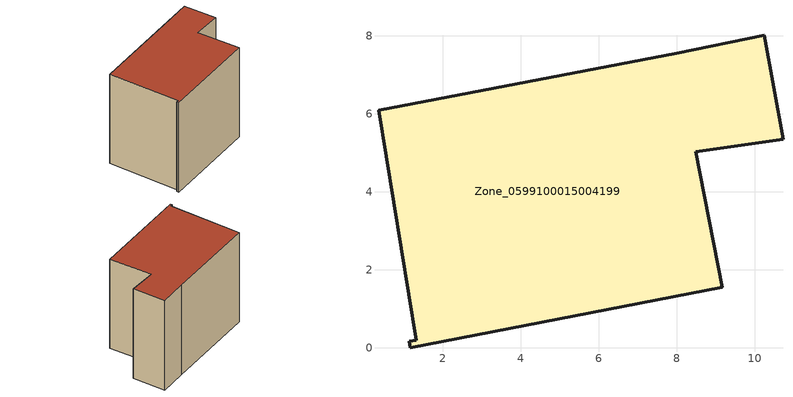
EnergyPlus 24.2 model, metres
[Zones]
Zone_0599100015004199
 floor ground (C_G): 0.35,6.09 8,7.56 10.24,8.01 10.73,5.34 8.49,5.03 9.16,1.55 1.17,0 1.13,0.17 1.32,0.2 z0.85
 wall outside (C_F): 10.73,5.34 10.24,8.01 8,7.56 0.35,6.09 1.32,0.2 1.13,0.17 1.17,0 9.16,1.55 8.49,5.03 10.73,5.34 z0.85:8.76
 roof outside (C_R): 1.13,0.17 1.17,0 9.16,1.55 8.49,5.03 10.73,5.34 10.24,8.01 8,7.56 0.35,6.09 1.32,0.2 z8.76
[BUILDING]
Pand.0599100015004199: North Axis=0; Terrain=City; Loads Convergence Tolerance Value=0.04; Temperature Convergence Tolerance Value=0.4; Solar Distribution=FullExterior; Maximum Number of Warmup Days=25; Minimum Number of Warmup Days=1
[Site:Location]
Rotterdam.The.Hague.AP_ZH_NLD Design_Conditions: Latitude=51.96; Longitude=4.45; Time Zone=1; Elevation=-4.5
[SITE:GROUNDTEMPERATURE:BUILDINGSURFACE]
18, 18, 18, 18, 18, 18, 18, 18, 18, 18, 18, 18
[MATERIAL] Thermal Absorptance=0.9; Solar Absorptance=0.7; Visible Absorptance=0.7
Name | Roughness | Thickness | Conductivity | Density | Specific Heat
G.TI.1965-1974 | MediumSmooth | 0.15 | 0.882353 | 540 | 1210
F.TI.1965-1974 | Rough | 0.3 | 0.697674 | 1920 | 840
R.TI.1965-1974 | MediumRough | 0.2 | 0.232558 | 1500 | 1000
[CONSTRUCTION]
C_G: G.TI.1965-1974
C_F: F.TI.1965-1974
C_R: R.TI.1965-1974
[ZONE]
Zone_0599100015004199: Type=1; Multiplier=1; Ceiling Height=Autocalculate; Volume=Autocalculate; Floor Area=autocalculate; Part of Total Floor Area=Yes
[ZONEINFILTRATION:DESIGNFLOWRATE]
Infil_Zone_0599100015004199: Zone or ZoneList or Space or SpaceList=Zone_0599100015004199; Schedule=AlwaysOn; Design Flow Rate Calculation Method=Flow/Area; Flow Rate per Floor Area=0.003; Constant Term Coefficient=1; Temperature Term Coefficient=0; Velocity Term Coefficient=0; Velocity Squared Term Coefficient=0
[HVACTEMPLATE:ZONE:IDEALLOADSAIRSYSTEM]
Zone_0599100015004199: Maximum Heating Supply Air Temperature=50; Minimum Cooling Supply Air Temperature=13; Maximum Heating Supply Air Humidity Ratio=0.0156; Minimum Cooling Supply Air Humidity Ratio=0.0077; Heating Limit=NoLimit; Cooling Limit=NoLimit; Dehumidification Control Type=ConstantSensibleHeatRatio; Cooling Sensible Heat Ratio=0.7; Dehumidification Setpoint=60; Humidification Control Type=None; Humidification Setpoint=30; Outdoor Air Method=None; Outdoor Air Flow Rate per Person=0.00944; Outdoor Air Flow Rate per Zone Floor Area=0; Outdoor Air Flow Rate per Zone=0; Demand Controlled Ventilation Type=None; Outdoor Air Economizer Type=NoEconomizer; Heat Recovery Type=None; Sensible Heat Recovery Effectiveness=0.7; Latent Heat Recovery Effectiveness=0.65
[ZONECONTROL:THERMOSTAT]
ThermostatControl_Zone_0599100015004199: Zone or ZoneList=Zone_0599100015004199; Control Type Schedule=DualSetpointControlType; Control 1=Thermostat_Zone_0599100015004199; Temperature Difference Between Cutout And Setpoint=0
[THERMOSTATSETPOINT:DUALSETPOINT]
Thermostat_Zone_0599100015004199: Heating Setpoint Temperature Schedule=HeatingSetpoint_Zone_0599100015004199; Cooling Setpoint Temperature Schedule=CoolingSetpoint_Zone_0599100015004199
[SCHEDULE:COMPACT]
HeatingSetpoint_Zone_0599100015004199: Through: 12/31, For: AllDays, Until: 24:00, 21
CoolingSetpoint_Zone_0599100015004199: Through: 12/31, For: AllDays, Until: 24:00, 24
DualSetpointControlType: Through: 12/31, For: AllDays, Until: 24:00, 4
AlwaysOn: Through: 12/31, For: AllDays, Until: 24:00, 1
